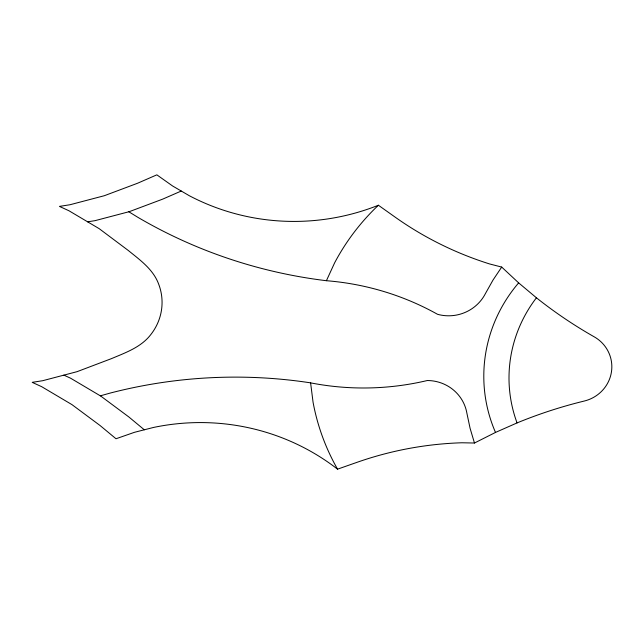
<?xml version="1.0" encoding="UTF-8"?>
<svg xmlns="http://www.w3.org/2000/svg" width="644" height="644" viewBox="0 0 644 644"><rect width="100%" height="100%" fill="white"/><g stroke="black" fill="none" stroke-linecap="round" stroke-linejoin="round"><path stroke-width="0.97" d="M128.832 211.771L137.776 217.269A485.246 471.44 -10 0 0 326.411 280.712L334.622 262.841A225.223 218.815 -10 0 1 378.398 205.243L395.36 217.286A339.452 329.8 -10 0 0 489.553 263.935L501.7 267.075L518.645 282.877L536.428 297.794A454.994 442.042 -10 0 0 594.243 336.844A35.967 34.945 -10 0 1 611.438 371.974A35.967 34.945 -10 0 1 584.309 401.027A454.994 442.042 -10 0 0 517.06 422.915L495.502 432.43L474.467 443.024L461.869 442.774A339.452 329.8 -10 0 0 357.452 462.175L337.545 469.162A221.939 215.627 -10 0 0 153.449 427.463L134.475 432.309L116.001 438.757L100.037 425.499L71.959 404.625L41.771 386.738L32.2 382.343L42.705 380.701L77.063 371.668L111.468 358.627C125.652 352.622 141.205 347.221 150.889 334.469A53.838 52.309 -10 0 0 158.682 284.173C153.256 269.337 139.973 259.975 128.22 250.427L99.192 228.676L69.005 210.789L59.433 206.394L69.938 204.752L104.296 195.728L137.534 183.258L156.854 174.838L172.6 185.987L189.32 195.728A221.939 215.627 -10 0 0 378.398 205.243M501.7 267.075L493.038 280.003L485.439 293.543A40.725 39.566 -10 0 1 437.534 314.296A268.773 261.126 -10 0 0 326.411 280.712M181.262 191.035L162.586 199.173L129.355 211.635L94.99 220.667L87.616 221.818M100.343 395.835L110.575 392.969A485.246 471.44 -10 0 1 310.601 382.858A268.773 261.126 -10 0 0 427.286 380.532A40.725 39.566 -10 0 1 466.908 413.295L470.088 428.308L474.467 443.024M63.885 375.13L70.607 378.221L100.802 396.108L128.872 416.982L144.304 429.798M310.601 382.858L313.056 402.186A225.223 218.815 -10 0 0 337.545 469.162M517.06 422.915A136.826 132.93 -10 0 1 536.428 297.794M495.502 432.43A148.764 144.53 -10 0 1 518.645 282.877"/></g></svg>
